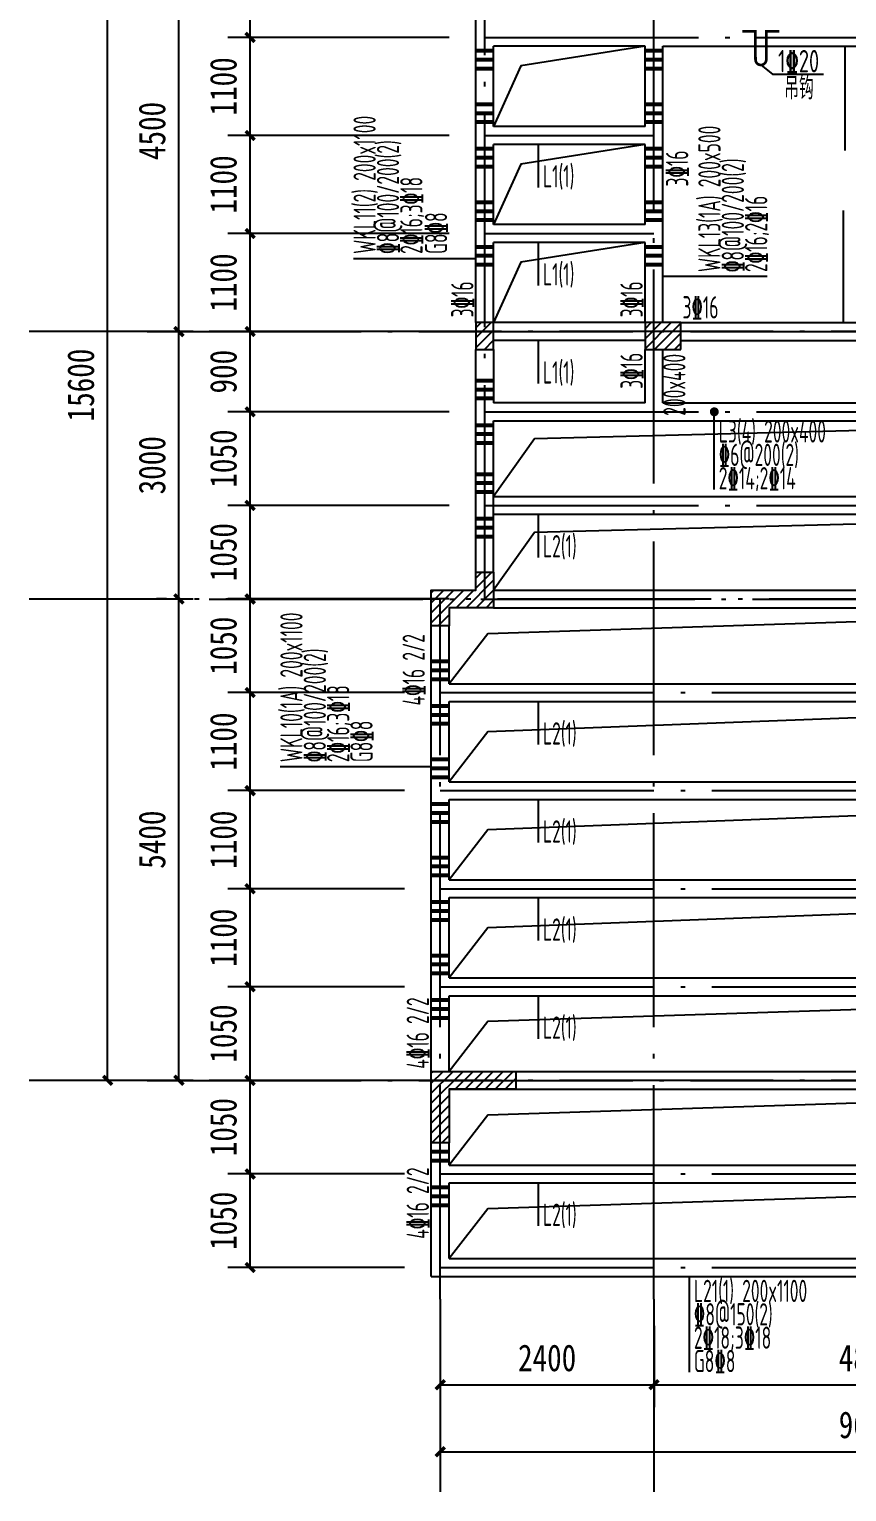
# Model space of a CAD drawing. Extents: x -144902 to 588294, y -160863 to 65494.
# Drawn here: x 136818 to 145996, y -129002 to -112595 of the extents above; entities that cross this region are included whole.
import ezdxf

# ---------------------------------------------------------------- set-up
doc = ezdxf.new("R2010")
doc.units = 0
doc.header["$LTSCALE"] = 100
doc.linetypes.add('ACAD_ISO04W100', pattern=[30.5, 24, -3, 0.5, -3])
doc.layers.get('0').update_dxf_attribs({"linetype": 'CONTINUOUS'})
doc.layers.get('Defpoints').update_dxf_attribs({"linetype": 'CONTINUOUS'})
for name, color, linetype in [('AXIS', 3, 'CONTINUOUS'), ('DOTE', 253, 'ACAD_ISO04W100'), ('HATCH', 254, 'CONTINUOUS'), ('HIDE_BEAMDIMLOCAL', 7, 'CONTINUOUS'), ('HIDE_BEAMDIMMASS', 2, 'CONTINUOUS'), ('S_BEAMDIMLOCAL', 7, 'CONTINUOUS'), ('S_BEAMDIMMASS', 2, 'CONTINUOUS'), ('TEXT', 7, 'CONTINUOUS'), ('梁', 4, 'CONTINUOUS'), ('次梁箍筋', 1, 'CONTINUOUS'), ('砼墙', 3, 'CONTINUOUS'), ('附加箍筋', 1, 'CONTINUOUS'), ('零厚板', 7, 'CONTINUOUS')]:
    doc.layers.add(name, color=color, linetype=linetype)
doc.styles.add('DIM_FONT', font='SIMHEI.TTF', dxfattribs={"width": 0.8})
doc.styles.get("Standard").update_dxf_attribs({"font": 'tssdeng.shx', "width": 0.7, "bigfont": 'tssdchn.shx'})
doc.styles.add('TSSD_Rein', font='Tssdeng.shx', dxfattribs={"width": 0.7, "bigfont": 'tssdchn.shx'})
doc.dimstyles.new('DIMN', dxfattribs={"dimtxt": 300, "dimasz": 100, "dimexe": 250, "dimexo": 300, "dimgap": 150, "dimtad": 1, "dimdec": 0, "dimzin": 0, "dimdsep": 46, "dimtxsty": 'DIM_FONT', "dimblk": 'ARCHTICK', "dimcen": 0.09, "dimclrt": 7, "dimazin": 2, "dimtfac": 1, "dimtdec": 0, "dimtix": 1, "dimtmove": 2, "dimatfit": 3, "dimfxl": 1, "dimtolj": 1, "dimtzin": 0, "dimarcsym": 0})
pattern_1 = [(45, (-165371.26, 95348.545), (-56.1266, 56.1266), [])]

# ---------------------------------------------------------------- blocks, each defined once
blk = doc.blocks.new('_ArchTick')
at = {"color": 0, "linetype": 'ByBlock', "const_width": 0.4}
blk.add_lwpolyline([(-0.5, -0.5), (0.5, 0.5)], dxfattribs=at)
blk = doc.blocks.new('*D1543')
at = {"layer": 'AXIS', "color": 0, "lineweight": -2}
for p, q in [((5414, 2661), (5414, 1750)), ((7814, 2661), (7814, 1750)), ((5414, 2000), (7814, 2000))]:
    blk.add_line(p, q, dxfattribs=at)
at = {"layer": 'Defpoints', "color": 0}
for p in [(5414, 2961), (7814, 2961), (7814, 2000)]:
    blk.add_point(p, dxfattribs=at)
at = {"layer": 'AXIS', "color": 0, "lineweight": -2, "xscale": 100, "yscale": 100, "zscale": 100, "rotation": 180}
blk.add_blockref('_ArchTick', (5414, 2000), dxfattribs=at)
at = {"layer": 'AXIS', "color": 0, "lineweight": -2, "xscale": 100, "yscale": 100, "zscale": 100}
blk.add_blockref('_ArchTick', (7814, 2000), dxfattribs=at)
at = {"layer": 'AXIS', "color": 7, "insert": (6614, 2300), "char_height": 300, "attachment_point": 5, "style": 'DIM_FONT'}
blk.add_mtext('\\A1;2400', dxfattribs=at)
blk = doc.blocks.new('*D1549')
at = {"layer": 'AXIS', "color": 0, "lineweight": -2}
for p, q in [((2342, 21015), (1430, 21015)), ((1680, 5415), (1680, 21015)), ((2342, 5415), (1430, 5415))]:
    blk.add_line(p, q, dxfattribs=at)
at = {"layer": 'Defpoints', "color": 0}
for p in [(1680, 21015), (2642, 21015), (2642, 5415)]:
    blk.add_point(p, dxfattribs=at)
at = {"layer": 'AXIS', "color": 0, "lineweight": -2, "xscale": 100, "yscale": 100, "zscale": 100}
for p, rotation in [((1680, 21015), 90), ((1680, 5415), 270)]:
    blk.add_blockref('_ArchTick', p, dxfattribs=dict(at, rotation=rotation))
at = {"layer": 'AXIS', "color": 7, "insert": (1380, 13215), "char_height": 300, "attachment_point": 5, "rotation": 90, "style": 'DIM_FONT'}
blk.add_mtext('\\A1;15600', dxfattribs=at)
blk = doc.blocks.new('*D1550')
at = {"layer": 'AXIS', "color": 0, "lineweight": -2}
for p, q in [((2342, 13815), (2230, 13815)), ((2480, 10815), (2480, 13815)), ((2342, 10815), (2230, 10815))]:
    blk.add_line(p, q, dxfattribs=at)
at = {"layer": 'Defpoints', "color": 0}
for p in [(2480, 13815), (2642, 13815), (2642, 10815)]:
    blk.add_point(p, dxfattribs=at)
at = {"layer": 'AXIS', "color": 0, "lineweight": -2, "xscale": 100, "yscale": 100, "zscale": 100}
for p, rotation in [((2480, 13815), 90), ((2480, 10815), 270)]:
    blk.add_blockref('_ArchTick', p, dxfattribs=dict(at, rotation=rotation))
at = {"layer": 'AXIS', "color": 7, "insert": (2180, 12315), "char_height": 300, "attachment_point": 5, "rotation": 90, "style": 'DIM_FONT'}
blk.add_mtext('\\A1;3000', dxfattribs=at)
blk = doc.blocks.new('*D1551')
at = {"layer": 'AXIS', "color": 0, "lineweight": -2}
for p, q in [((2342, 10815), (2230, 10815)), ((2480, 5415), (2480, 10815)), ((2342, 5415), (2230, 5415))]:
    blk.add_line(p, q, dxfattribs=at)
at = {"layer": 'Defpoints', "color": 0}
for p in [(2480, 10815), (2642, 10815), (2642, 5415)]:
    blk.add_point(p, dxfattribs=at)
at = {"layer": 'AXIS', "color": 0, "lineweight": -2, "xscale": 100, "yscale": 100, "zscale": 100}
for p, rotation in [((2480, 10815), 90), ((2480, 5415), 270)]:
    blk.add_blockref('_ArchTick', p, dxfattribs=dict(at, rotation=rotation))
at = {"layer": 'AXIS', "color": 7, "insert": (2180, 8115), "char_height": 300, "attachment_point": 5, "rotation": 90, "style": 'DIM_FONT'}
blk.add_mtext('\\A1;5400', dxfattribs=at)
blk = doc.blocks.new('*D1553')
at = {"layer": 'AXIS', "color": 0, "lineweight": -2}
for p, q in [((5414, 2408), (5414, 999)), ((15014, 2408), (15014, 999)), ((5414, 1249), (15014, 1249))]:
    blk.add_line(p, q, dxfattribs=at)
at = {"layer": 'Defpoints', "color": 0}
for p in [(5414, 2708), (15014, 2708), (15014, 1249)]:
    blk.add_point(p, dxfattribs=at)
at = {"layer": 'AXIS', "color": 0, "lineweight": -2, "xscale": 100, "yscale": 100, "zscale": 100, "rotation": 180}
blk.add_blockref('_ArchTick', (5414, 1249), dxfattribs=at)
at = {"layer": 'AXIS', "color": 0, "lineweight": -2, "xscale": 100, "yscale": 100, "zscale": 100}
blk.add_blockref('_ArchTick', (15014, 1249), dxfattribs=at)
at = {"layer": 'AXIS', "color": 7, "insert": (10214, 1549), "char_height": 300, "attachment_point": 5, "style": 'DIM_FONT'}
blk.add_mtext('\\A1;9600', dxfattribs=at)
blk = doc.blocks.new('*D1554')
at = {"layer": 'AXIS', "color": 0, "lineweight": -2}
for p, q in [((2342, 18315), (2230, 18315)), ((2480, 13815), (2480, 18315)), ((2342, 13815), (2230, 13815))]:
    blk.add_line(p, q, dxfattribs=at)
at = {"layer": 'Defpoints', "color": 0}
for p in [(2480, 18315), (2642, 18315), (2642, 13815)]:
    blk.add_point(p, dxfattribs=at)
at = {"layer": 'AXIS', "color": 0, "lineweight": -2, "xscale": 100, "yscale": 100, "zscale": 100}
for p, rotation in [((2480, 18315), 90), ((2480, 13815), 270)]:
    blk.add_blockref('_ArchTick', p, dxfattribs=dict(at, rotation=rotation))
at = {"layer": 'AXIS', "color": 7, "insert": (2180, 16065), "char_height": 300, "attachment_point": 5, "rotation": 90, "style": 'DIM_FONT'}
blk.add_mtext('\\A1;4500', dxfattribs=at)
blk = doc.blocks.new('*D1560')
at = {"layer": 'AXIS', "color": 0, "lineweight": -2}
for p, q in [((7814, 2661), (7814, 1750)), ((12614, 2661), (12614, 1750)), ((7814, 2000), (12614, 2000))]:
    blk.add_line(p, q, dxfattribs=at)
at = {"layer": 'Defpoints', "color": 0}
for p in [(7814, 2961), (12614, 2961), (12614, 2000)]:
    blk.add_point(p, dxfattribs=at)
at = {"layer": 'AXIS', "color": 0, "lineweight": -2, "xscale": 100, "yscale": 100, "zscale": 100, "rotation": 180}
blk.add_blockref('_ArchTick', (7814, 2000), dxfattribs=at)
at = {"layer": 'AXIS', "color": 0, "lineweight": -2, "xscale": 100, "yscale": 100, "zscale": 100}
blk.add_blockref('_ArchTick', (12614, 2000), dxfattribs=at)
at = {"layer": 'AXIS', "color": 7, "insert": (10214, 2300), "char_height": 300, "attachment_point": 5, "style": 'DIM_FONT'}
blk.add_mtext('\\A1;4800', dxfattribs=at)
blk = doc.blocks.new('*D1577')
at = {"layer": 'AXIS', "color": 0, "lineweight": -2}
for p, q in [((5014, 4365), (3030, 4365)), ((3280, 3315), (3280, 4365)), ((5014, 3315), (3030, 3315))]:
    blk.add_line(p, q, dxfattribs=at)
at = {"layer": 'Defpoints', "color": 0}
for p in [(3280, 4365), (5314, 4365), (5314, 3315)]:
    blk.add_point(p, dxfattribs=at)
at = {"layer": 'AXIS', "color": 0, "lineweight": -2, "xscale": 100, "yscale": 100, "zscale": 100}
for p, rotation in [((3280, 4365), 90), ((3280, 3315), 270)]:
    blk.add_blockref('_ArchTick', p, dxfattribs=dict(at, rotation=rotation))
at = {"layer": 'AXIS', "color": 7, "insert": (2980, 3840), "char_height": 300, "attachment_point": 5, "rotation": 90, "style": 'DIM_FONT'}
blk.add_mtext('\\A1;1050', dxfattribs=at)
blk = doc.blocks.new('*D1578')
at = {"layer": 'AXIS', "color": 0, "lineweight": -2}
for p, q in [((5014, 5415), (3030, 5415)), ((3280, 4365), (3280, 5415)), ((5014, 4365), (3030, 4365))]:
    blk.add_line(p, q, dxfattribs=at)
at = {"layer": 'Defpoints', "color": 0}
for p in [(3280, 5415), (5314, 5415), (5314, 4365)]:
    blk.add_point(p, dxfattribs=at)
at = {"layer": 'AXIS', "color": 0, "lineweight": -2, "xscale": 100, "yscale": 100, "zscale": 100}
for p, rotation in [((3280, 5415), 90), ((3280, 4365), 270)]:
    blk.add_blockref('_ArchTick', p, dxfattribs=dict(at, rotation=rotation))
at = {"layer": 'AXIS', "color": 7, "insert": (2980, 4890), "char_height": 300, "attachment_point": 5, "rotation": 90, "style": 'DIM_FONT'}
blk.add_mtext('\\A1;1050', dxfattribs=at)
blk = doc.blocks.new('*D1579')
at = {"layer": 'AXIS', "color": 0, "lineweight": -2}
for p, q in [((5014, 6465), (3030, 6465)), ((3280, 5415), (3280, 6465)), ((5014, 5415), (3030, 5415))]:
    blk.add_line(p, q, dxfattribs=at)
at = {"layer": 'Defpoints', "color": 0}
for p in [(3280, 6465), (5314, 6465), (5314, 5415)]:
    blk.add_point(p, dxfattribs=at)
at = {"layer": 'AXIS', "color": 0, "lineweight": -2, "xscale": 100, "yscale": 100, "zscale": 100}
for p, rotation in [((3280, 6465), 90), ((3280, 5415), 270)]:
    blk.add_blockref('_ArchTick', p, dxfattribs=dict(at, rotation=rotation))
at = {"layer": 'AXIS', "color": 7, "insert": (2980, 5940), "char_height": 300, "attachment_point": 5, "rotation": 90, "style": 'DIM_FONT'}
blk.add_mtext('\\A1;1050', dxfattribs=at)
blk = doc.blocks.new('*D1580')
at = {"layer": 'AXIS', "color": 0, "lineweight": -2}
for p, q in [((5014, 7565), (3030, 7565)), ((3280, 6465), (3280, 7565)), ((5014, 6465), (3030, 6465))]:
    blk.add_line(p, q, dxfattribs=at)
at = {"layer": 'Defpoints', "color": 0}
for p in [(3280, 7565), (5314, 7565), (5314, 6465)]:
    blk.add_point(p, dxfattribs=at)
at = {"layer": 'AXIS', "color": 0, "lineweight": -2, "xscale": 100, "yscale": 100, "zscale": 100}
for p, rotation in [((3280, 7565), 90), ((3280, 6465), 270)]:
    blk.add_blockref('_ArchTick', p, dxfattribs=dict(at, rotation=rotation))
at = {"layer": 'AXIS', "color": 7, "insert": (2980, 7015), "char_height": 300, "attachment_point": 5, "rotation": 90, "style": 'DIM_FONT'}
blk.add_mtext('\\A1;1100', dxfattribs=at)
blk = doc.blocks.new('*D1581')
at = {"layer": 'AXIS', "color": 0, "lineweight": -2}
for p, q in [((5014, 8665), (3030, 8665)), ((3280, 7565), (3280, 8665)), ((5014, 7565), (3030, 7565))]:
    blk.add_line(p, q, dxfattribs=at)
at = {"layer": 'Defpoints', "color": 0}
for p in [(3280, 8665), (5314, 8665), (5314, 7565)]:
    blk.add_point(p, dxfattribs=at)
at = {"layer": 'AXIS', "color": 0, "lineweight": -2, "xscale": 100, "yscale": 100, "zscale": 100}
for p, rotation in [((3280, 8665), 90), ((3280, 7565), 270)]:
    blk.add_blockref('_ArchTick', p, dxfattribs=dict(at, rotation=rotation))
at = {"layer": 'AXIS', "color": 7, "insert": (2980, 8115), "char_height": 300, "attachment_point": 5, "rotation": 90, "style": 'DIM_FONT'}
blk.add_mtext('\\A1;1100', dxfattribs=at)
blk = doc.blocks.new('*D1582')
at = {"layer": 'AXIS', "color": 0, "lineweight": -2}
for p, q in [((5014, 9765), (3030, 9765)), ((3280, 8665), (3280, 9765)), ((5014, 8665), (3030, 8665))]:
    blk.add_line(p, q, dxfattribs=at)
at = {"layer": 'Defpoints', "color": 0}
for p in [(3280, 9765), (5314, 9765), (5314, 8665)]:
    blk.add_point(p, dxfattribs=at)
at = {"layer": 'AXIS', "color": 0, "lineweight": -2, "xscale": 100, "yscale": 100, "zscale": 100}
for p, rotation in [((3280, 9765), 90), ((3280, 8665), 270)]:
    blk.add_blockref('_ArchTick', p, dxfattribs=dict(at, rotation=rotation))
at = {"layer": 'AXIS', "color": 7, "insert": (2980, 9215), "char_height": 300, "attachment_point": 5, "rotation": 90, "style": 'DIM_FONT'}
blk.add_mtext('\\A1;1100', dxfattribs=at)
blk = doc.blocks.new('*D1583')
at = {"layer": 'AXIS', "color": 0, "lineweight": -2}
for p, q in [((5014, 10815), (3030, 10815)), ((3280, 9765), (3280, 10815)), ((5014, 9765), (3030, 9765))]:
    blk.add_line(p, q, dxfattribs=at)
at = {"layer": 'Defpoints', "color": 0}
for p in [(3280, 10815), (5314, 10815), (5314, 9765)]:
    blk.add_point(p, dxfattribs=at)
at = {"layer": 'AXIS', "color": 0, "lineweight": -2, "xscale": 100, "yscale": 100, "zscale": 100}
for p, rotation in [((3280, 10815), 90), ((3280, 9765), 270)]:
    blk.add_blockref('_ArchTick', p, dxfattribs=dict(at, rotation=rotation))
at = {"layer": 'AXIS', "color": 7, "insert": (2980, 10290), "char_height": 300, "attachment_point": 5, "rotation": 90, "style": 'DIM_FONT'}
blk.add_mtext('\\A1;1050', dxfattribs=at)
blk = doc.blocks.new('*D1584')
at = {"layer": 'AXIS', "color": 0, "lineweight": -2}
for p, q in [((5514, 11865), (3030, 11865)), ((3280, 10815), (3280, 11865)), ((5514, 10815), (3030, 10815))]:
    blk.add_line(p, q, dxfattribs=at)
at = {"layer": 'Defpoints', "color": 0}
for p in [(3280, 11865), (5814, 11865), (5814, 10815)]:
    blk.add_point(p, dxfattribs=at)
at = {"layer": 'AXIS', "color": 0, "lineweight": -2, "xscale": 100, "yscale": 100, "zscale": 100}
for p, rotation in [((3280, 11865), 90), ((3280, 10815), 270)]:
    blk.add_blockref('_ArchTick', p, dxfattribs=dict(at, rotation=rotation))
at = {"layer": 'AXIS', "color": 7, "insert": (2980, 11340), "char_height": 300, "attachment_point": 5, "rotation": 90, "style": 'DIM_FONT'}
blk.add_mtext('\\A1;1050', dxfattribs=at)
blk = doc.blocks.new('*D1585')
at = {"layer": 'AXIS', "color": 0, "lineweight": -2}
for p, q in [((5514, 12915), (3030, 12915)), ((3280, 11865), (3280, 12915)), ((5514, 11865), (3030, 11865))]:
    blk.add_line(p, q, dxfattribs=at)
at = {"layer": 'Defpoints', "color": 0}
for p in [(3280, 12915), (5814, 12915), (5814, 11865)]:
    blk.add_point(p, dxfattribs=at)
at = {"layer": 'AXIS', "color": 0, "lineweight": -2, "xscale": 100, "yscale": 100, "zscale": 100}
for p, rotation in [((3280, 12915), 90), ((3280, 11865), 270)]:
    blk.add_blockref('_ArchTick', p, dxfattribs=dict(at, rotation=rotation))
at = {"layer": 'AXIS', "color": 7, "insert": (2980, 12390), "char_height": 300, "attachment_point": 5, "rotation": 90, "style": 'DIM_FONT'}
blk.add_mtext('\\A1;1050', dxfattribs=at)
blk = doc.blocks.new('*D1586')
at = {"layer": 'AXIS', "color": 0, "lineweight": -2}
for p, q in [((5514, 13815), (3030, 13815)), ((3280, 12915), (3280, 13815)), ((5514, 12915), (3030, 12915))]:
    blk.add_line(p, q, dxfattribs=at)
at = {"layer": 'Defpoints', "color": 0}
for p in [(3280, 13815), (5814, 13815), (5814, 12915)]:
    blk.add_point(p, dxfattribs=at)
at = {"layer": 'AXIS', "color": 0, "lineweight": -2, "xscale": 100, "yscale": 100, "zscale": 100}
for p, rotation in [((3280, 13815), 90), ((3280, 12915), 270)]:
    blk.add_blockref('_ArchTick', p, dxfattribs=dict(at, rotation=rotation))
at = {"layer": 'AXIS', "color": 7, "insert": (2980, 13365), "char_height": 300, "attachment_point": 5, "rotation": 90, "style": 'DIM_FONT'}
blk.add_mtext('\\A1;900', dxfattribs=at)
blk = doc.blocks.new('*D1587')
at = {"layer": 'AXIS', "color": 0, "lineweight": -2}
for p, q in [((5514, 14915), (3030, 14915)), ((3280, 13815), (3280, 14915)), ((5514, 13815), (3030, 13815))]:
    blk.add_line(p, q, dxfattribs=at)
at = {"layer": 'Defpoints', "color": 0}
for p in [(3280, 14915), (5814, 14915), (5814, 13815)]:
    blk.add_point(p, dxfattribs=at)
at = {"layer": 'AXIS', "color": 0, "lineweight": -2, "xscale": 100, "yscale": 100, "zscale": 100}
for p, rotation in [((3280, 14915), 90), ((3280, 13815), 270)]:
    blk.add_blockref('_ArchTick', p, dxfattribs=dict(at, rotation=rotation))
at = {"layer": 'AXIS', "color": 7, "insert": (2980, 14365), "char_height": 300, "attachment_point": 5, "rotation": 90, "style": 'DIM_FONT'}
blk.add_mtext('\\A1;1100', dxfattribs=at)
blk = doc.blocks.new('*D1588')
at = {"layer": 'AXIS', "color": 0, "lineweight": -2}
for p, q in [((5514, 16015), (3030, 16015)), ((3280, 14915), (3280, 16015)), ((5514, 14915), (3030, 14915))]:
    blk.add_line(p, q, dxfattribs=at)
at = {"layer": 'Defpoints', "color": 0}
for p in [(3280, 16015), (5814, 16015), (5814, 14915)]:
    blk.add_point(p, dxfattribs=at)
at = {"layer": 'AXIS', "color": 0, "lineweight": -2, "xscale": 100, "yscale": 100, "zscale": 100}
for p, rotation in [((3280, 16015), 90), ((3280, 14915), 270)]:
    blk.add_blockref('_ArchTick', p, dxfattribs=dict(at, rotation=rotation))
at = {"layer": 'AXIS', "color": 7, "insert": (2980, 15465), "char_height": 300, "attachment_point": 5, "rotation": 90, "style": 'DIM_FONT'}
blk.add_mtext('\\A1;1100', dxfattribs=at)
blk = doc.blocks.new('*D1589')
at = {"layer": 'AXIS', "color": 0, "lineweight": -2}
for p, q in [((5514, 17115), (3030, 17115)), ((3280, 16015), (3280, 17115)), ((5514, 16015), (3030, 16015))]:
    blk.add_line(p, q, dxfattribs=at)
at = {"layer": 'Defpoints', "color": 0}
for p in [(3280, 17115), (5814, 17115), (5814, 16015)]:
    blk.add_point(p, dxfattribs=at)
at = {"layer": 'AXIS', "color": 0, "lineweight": -2, "xscale": 100, "yscale": 100, "zscale": 100}
for p, rotation in [((3280, 17115), 90), ((3280, 16015), 270)]:
    blk.add_blockref('_ArchTick', p, dxfattribs=dict(at, rotation=rotation))
at = {"layer": 'AXIS', "color": 7, "insert": (2980, 16565), "char_height": 300, "attachment_point": 5, "rotation": 90, "style": 'DIM_FONT'}
blk.add_mtext('\\A1;1100', dxfattribs=at)
blk = doc.blocks.new('*D1590')
at = {"layer": 'AXIS', "color": 0, "lineweight": -2}
for p, q in [((5514, 18315), (3030, 18315)), ((3280, 17115), (3280, 18315)), ((5514, 17115), (3030, 17115))]:
    blk.add_line(p, q, dxfattribs=at)
at = {"layer": 'Defpoints', "color": 0}
for p in [(3280, 18315), (5814, 18315), (5814, 17115)]:
    blk.add_point(p, dxfattribs=at)
at = {"layer": 'AXIS', "color": 0, "lineweight": -2, "xscale": 100, "yscale": 100, "zscale": 100}
for p, rotation in [((3280, 18315), 90), ((3280, 17115), 270)]:
    blk.add_blockref('_ArchTick', p, dxfattribs=dict(at, rotation=rotation))
at = {"layer": 'AXIS', "color": 7, "insert": (2980, 17715), "char_height": 300, "attachment_point": 5, "rotation": 90, "style": 'DIM_FONT'}
blk.add_mtext('\\A1;1200', dxfattribs=at)
blk = doc.blocks.new('2012120611112042')
at = {"layer": 'HATCH'}
h = blk.add_hatch(dxfattribs=at)
h.set_pattern_fill('ANSI31', color=256, scale=25, style=0)
h.set_pattern_definition(pattern_1)
h.paths.add_polyline_path([(6013.6, 13614.8), (6013.6, 13914.8), (5813.6, 13914.8), (5813.6, 13614.8)])
h = blk.add_hatch(dxfattribs=at)
h.set_pattern_fill('ANSI31', color=256, scale=25, style=0)
h.set_pattern_definition(pattern_1)
h.paths.add_polyline_path([(8113.6, 13614.8), (8113.6, 13914.8), (7713.6, 13914.8), (7713.6, 13614.8)])
h = blk.add_hatch(dxfattribs=at)
h.set_pattern_fill('ANSI31', color=256, scale=25, style=0)
h.set_pattern_definition(pattern_1)
h.paths.add_polyline_path([(6013.6, 11114.8), (6013.6, 10714.8), (5513.6, 10714.8), (5513.6, 10514.8), (5313.6, 10514.8), (5313.6, 10914.8), (5813.6, 10914.8), (5813.6, 11114.8)])
h = blk.add_hatch(dxfattribs=at)
h.set_pattern_fill('ANSI31', color=256, scale=25, style=0)
h.set_pattern_definition([(45, (-165371.26, 161687.21), (-56.1266, 56.1266), [])])
h.paths.add_polyline_path([(5313.6, 4715.3), (5313.6, 5514.8), (6263.6, 5514.8), (6263.6, 5314.8), (5513.6, 5314.8), (5513.6, 4715.3)])
at = {"layer": 'AXIS'}
for p, q in [((2641.9, 13814.8), (800, 13814.8)), ((2641.9, 10814.8), (800, 10814.8)), ((2641.9, 5414.8), (800, 5414.8)), ((5413.6, 2961.1), (5413.6, 800)), ((7813.6, 2961.1), (7813.6, 800))]:
    blk.add_line(p, q, dxfattribs=at)
at = {"layer": 'DOTE'}
for p, q in [((5913.6, 10814.8), (5913.6, 21323.4)), ((7813.6, 2961.1), (7813.6, 21323.4)), ((5913.6, 17114.8, 0), (14513.6, 17114.8, 0)), ((5913.6, 16014.8, 0), (7813.6, 16014.8, 0)), ((5913.6, 14914.8, 0), (7813.6, 14914.8, 0)), ((2125, 13814.8), (17606.8, 13814.8)), ((18302.3, 13814.8), (2820.4, 13814.8)), ((5913.6, 12914.8, 0), (14513.6, 12914.8, 0)), ((5913.6, 11864.8, 0), (14513.6, 11864.8, 0)), ((17606.8, 10814.8), (2125, 10814.8)), ((2820.4, 10814.8), (18302.3, 10814.8)), ((5413.6, 2961.1), (5413.6, 10814.8)), ((5413.6, 9764.8, 0), (15013.6, 9764.8, 0)), ((5413.6, 8664.8, 0), (15013.6, 8664.8, 0)), ((5413.6, 7564.8, 0), (15013.6, 7564.8, 0)), ((5413.6, 6464.8, 0), (15013.6, 6464.8, 0)), ((2125, 5414.8), (17606.8, 5414.8)), ((18302.3, 5414.8), (2820.4, 5414.8)), ((5413.6, 4364.8, 0), (15013.6, 4364.8, 0)), ((5413.6, 3314.8, 0), (15013.6, 3314.8, 0))]:
    blk.add_line(p, q, dxfattribs=at)
at = {"layer": '梁'}
for p, q in [((5813.6, 13914.8, 0), (5813.6, 18014.8, 0)), ((7713.6, 17014.8, 0), (6013.6, 17014.8, 0)), ((6013.6, 16114.8, 0), (6013.6, 17014.8, 0)), ((7713.6, 16114.8, 0), (7713.6, 17014.8, 0)), ((7913.6, 13914.8, 0), (7913.6, 17014.8, 0)), ((7913.6, 17014.8, 0), (10213.6, 17014.8, 0)), ((7713.6, 16114.8, 0), (6013.6, 16114.8, 0)), ((7713.6, 15914.8, 0), (6013.6, 15914.8, 0)), ((6013.6, 15014.8, 0), (6013.6, 15914.8, 0)), ((7713.6, 15014.8, 0), (7713.6, 15914.8, 0)), ((7713.6, 15014.8, 0), (6013.6, 15014.8, 0)), ((7713.6, 14814.8, 0), (6013.6, 14814.8, 0)), ((6013.6, 13914.8, 0), (6013.6, 14814.8, 0)), ((7713.6, 13914.8, 0), (7713.6, 14814.8, 0)), ((7713.6, 13914.8, 0), (6013.6, 13914.8, 0)), ((8113.6, 13914.8, 0), (12513.6, 13914.8, 0)), ((7713.6, 13714.8, 0), (6013.6, 13714.8, 0)), ((8113.6, 13714.8, 0), (12513.6, 13714.8, 0)), ((5813.6, 11114.8, 0), (5813.6, 13614.8, 0)), ((6013.6, 13614.8, 0), (6013.6, 13014.8, 0)), ((7713.6, 13014.8, 0), (7713.6, 13614.8, 0)), ((7913.6, 13014.8, 0), (7913.6, 13614.8, 0)), ((7713.6, 13014.8, 0), (6013.6, 13014.8, 0)), ((7913.6, 13014.8, 0), (12513.6, 13014.8, 0)), ((6013.6, 11114.8, 0), (6013.6, 12814.8, 0)), ((6013.6, 12814.8, 0), (14413.6, 12814.8, 0)), ((6013.6, 11964.8, 0), (14413.6, 11964.8, 0)), ((6013.6, 11764.8, 0), (14413.6, 11764.8, 0)), ((6013.6, 10914.8, 0), (14413.6, 10914.8, 0)), ((6013.6, 10714.8, 0), (14413.6, 10714.8, 0)), ((5313.6, 5514.8, 0), (5313.6, 10514.8, 0)), ((5513.6, 9864.8, 0), (5513.6, 10514.8, 0)), ((5513.6, 9864.8, 0), (14913.6, 9864.8, 0)), ((5513.6, 9664.8, 0), (14913.6, 9664.8, 0)), ((5513.6, 8764.8, 0), (5513.6, 9664.8, 0)), ((5513.6, 8764.8, 0), (14913.6, 8764.8, 0)), ((5513.6, 8564.8, 0), (14913.6, 8564.8, 0)), ((5513.6, 7664.8, 0), (5513.6, 8564.8, 0)), ((5513.6, 7664.8, 0), (14913.6, 7664.8, 0)), ((5513.6, 7464.8, 0), (14913.6, 7464.8, 0)), ((5513.6, 6564.8, 0), (5513.6, 7464.8, 0)), ((5513.6, 6564.8, 0), (14913.6, 6564.8, 0)), ((5513.6, 6364.8, 0), (14913.6, 6364.8, 0)), ((5513.6, 5514.8, 0), (5513.6, 6364.8, 0)), ((5513.6, 5514.8, 0), (14913.6, 5514.8, 0)), ((5513.6, 5314.8, 0), (14913.6, 5314.8, 0)), ((5313.6, 3214.8, 0), (5313.6, 4715.3, 0)), ((5513.6, 4464.8, 0), (5513.6, 4715.3, 0)), ((5513.6, 4464.8, 0), (14913.6, 4464.8, 0)), ((5513.6, 4264.8, 0), (14913.6, 4264.8, 0)), ((5513.6, 3414.8, 0), (5513.6, 4264.8, 0)), ((5513.6, 3414.8, 0), (14913.6, 3414.8, 0)), ((5313.6, 3214.8, 0), (15113.6, 3214.8, 0))]:
    blk.add_line(p, q, dxfattribs=at)
at = {"layer": '砼墙', "elevation": 0}
for points in [[(6013.6, 13614.8), (6013.6, 13914.8), (5813.6, 13914.8), (5813.6, 13614.8)], [(8113.6, 13614.8), (8113.6, 13914.8), (7713.6, 13914.8), (7713.6, 13614.8)], [(6013.6, 11114.8), (6013.6, 10714.8), (5513.6, 10714.8), (5513.6, 10514.8), (5313.6, 10514.8), (5313.6, 10914.8), (5813.6, 10914.8), (5813.6, 11114.8)], [(5313.6, 4715.3), (5313.6, 5514.8), (6263.6, 5514.8), (6263.6, 5314.8), (5513.6, 5314.8), (5513.6, 4715.3)]]:
    blk.add_lwpolyline(points, close=True, dxfattribs=at)
at = {"layer": '零厚板', "elevation": 0}
for points in [[(7713.6, 17014.8), (6319.1, 16794.4), (6013.6, 16114.8)], [(7713.6, 15914.8), (6319.1, 15694.4), (6013.6, 15014.8)], [(7713.6, 14814.8), (6319.1, 14594.4), (6013.6, 13914.8)], [(14413.6, 12814.8), (6470.4, 12610.8), (6013.6, 11964.8)], [(14413.6, 11764.8), (6470.4, 11560.8), (6013.6, 10914.8)], [(14913.6, 10714.8), (5949.6, 10425.1), (5513.6, 9864.8)], [(14913.6, 9664.8), (5949.6, 9325.1), (5513.6, 8764.8)], [(14913.6, 8564.8), (5949.6, 8225.1), (5513.6, 7664.8)], [(14913.6, 7464.8), (5949.6, 7125.1), (5513.6, 6564.8)], [(14913.6, 6364.8), (5949.6, 6075.1), (5513.6, 5514.8)], [(14913.6, 5314.8), (5949.6, 5025.1), (5513.6, 4464.8)], [(14913.6, 4264.8), (5949.6, 3975.1), (5513.6, 3414.8)]]:
    blk.add_lwpolyline(points, dxfattribs=at)
at = {"layer": 'AXIS'}
for p1, p2, distance, picture, middle in [((2641.9, 5414.8), (2641.9, 21014.8), 962.1, '*D1549', (1379.8, 13214.8)), ((2641.9, 13814.8), (2641.9, 18314.8), 162.1, '*D1554', (2179.8, 16064.8)), ((2641.9, 10814.8), (2641.9, 13814.8), 162.1, '*D1550', (2179.8, 12314.8)), ((2641.9, 5414.8), (2641.9, 10814.8), 162.1, '*D1551', (2179.8, 8114.8)), ((5413.6, 2961.1), (7813.6, 2961.1), -961.1, '*D1543', (6613.6, 2300)), ((7813.6, 2961.1), (12613.6, 2961.1), -961.1, '*D1560', (10213.6, 2300))]:
    dim = blk.add_aligned_dim(p1=p1, p2=p2, distance=distance, dimstyle='DIMN', dxfattribs=at)
    dim.commit()
    dim.dimension.update_dxf_attribs({"geometry": picture, "text_midpoint": middle})
for base, p1, p2, picture, middle in [((3279.8, 18314.8), (5813.6, 17114.8), (5813.6, 18314.8), '*D1590', (2979.8, 17714.8)), ((3279.8, 17114.8), (5813.6, 16014.8), (5813.6, 17114.8), '*D1589', (2979.8, 16564.8)), ((3279.8, 16014.8), (5813.6, 14914.8), (5813.6, 16014.8), '*D1588', (2979.8, 15464.8)), ((3279.8, 14914.8), (5813.6, 13814.8), (5813.6, 14914.8), '*D1587', (2979.8, 14364.8)), ((3279.8, 13814.8), (5813.6, 12914.8), (5813.6, 13814.8), '*D1586', (2979.8, 13364.8)), ((3279.8, 12914.8), (5813.6, 11864.8), (5813.6, 12914.8), '*D1585', (2979.8, 12389.8)), ((3279.8, 11864.8), (5813.6, 10814.8), (5813.6, 11864.8), '*D1584', (2979.8, 11339.8)), ((3279.8, 10814.8), (5313.6, 9764.8), (5313.6, 10814.8), '*D1583', (2979.8, 10289.8)), ((3279.8, 9764.8), (5313.6, 8664.8), (5313.6, 9764.8), '*D1582', (2979.8, 9214.8)), ((3279.8, 8664.8), (5313.6, 7564.8), (5313.6, 8664.8), '*D1581', (2979.8, 8114.8)), ((3279.8, 7564.8), (5313.6, 6464.8), (5313.6, 7564.8), '*D1580', (2979.8, 7014.8)), ((3279.8, 6464.8), (5313.6, 5414.8), (5313.6, 6464.8), '*D1579', (2979.8, 5939.8)), ((3279.8, 5414.8), (5313.6, 4364.8), (5313.6, 5414.8), '*D1578', (2979.8, 4889.8)), ((3279.8, 4364.8), (5313.6, 3314.8), (5313.6, 4364.8), '*D1577', (2979.8, 3839.8))]:
    dim = blk.add_linear_dim(base=base, p1=p1, p2=p2, angle=90, dimstyle='DIMN', dxfattribs=at)
    dim.commit()
    dim.dimension.update_dxf_attribs({"geometry": picture, "text_midpoint": middle})
dim = blk.add_linear_dim(base=(15013.6, 1249), p1=(5413.6, 2708), p2=(15013.6, 2708), dimstyle='DIMN', dxfattribs=at)
dim.commit()
dim.dimension.update_dxf_attribs({"geometry": '*D1553', "text_midpoint": (10213.6, 1549)})

msp = doc.modelspace()

# ---------------------------------------------------------------- linework, layer by layer
at = {"layer": 'HIDE_BEAMDIMMASS'}
for p, q in [((140457.886, -115165.629), (141831.465, -115165.629)), ((145103.696, -115369.507), (143931.465, -115369.507)), ((139636.197, -120867.408), (141331.465, -120867.408))]:
    msp.add_line(p, q, dxfattribs=at)
at = {"layer": 'S_BEAMDIMMASS'}
for p, q in [((145977.642, -113954.209), (145977.642, -112786.841)), ((142534.854, -114369.56), (142534.854, -113886.841)), ((145953.355, -114629.624), (145953.355, -115886.826)), ((142534.854, -115469.56), (142534.854, -114986.841)), ((142534.854, -116569.555, 0), (142534.854, -116086.836, 0)), ((144508.417, -117756.88), (144508.417, -116886.841)), ((142534.854, -118519.56, 0), (142534.854, -118036.841, 0)), ((142534.854, -120619.56, 0), (142534.854, -120136.841, 0)), ((142534.854, -121719.56, 0), (142534.854, -121236.841, 0)), ((142534.854, -122819.56, 0), (142534.854, -122336.841, 0)), ((142534.854, -123919.56, 0), (142534.854, -123436.841, 0)), ((142534.854, -126019.554, 0), (142534.854, -125536.835, 0)), ((144229.465, -127660.986), (144229.465, -126586.825))]:
    msp.add_line(p, q, dxfattribs=at)
at = {"layer": 'S_BEAMDIMMASS', "const_width": 50}
msp.add_lwpolyline([(144483.417, -116886.841, 1), (144533.417, -116886.841, 1)], format="xyb", close=True, dxfattribs=at)
at = {"layer": 'TEXT'}
for p in [(145031.081, -112996.168, 0), (145732.623, -113101.402, 0)]:
    msp.add_line(p, (145166.529, -113101.402, 0), dxfattribs=at)
at = {"layer": '次梁箍筋', "const_width": 44.9, "elevation": 0}
for points in [[(141831.465, -112836.841), (142031.465, -112836.841)], [(143731.465, -112836.841), (143931.465, -112836.841)], [(141831.465, -112936.841), (142031.465, -112936.841)], [(141831.465, -113036.841), (142031.465, -113036.841)], [(143731.465, -112936.841), (143931.465, -112936.841)], [(143731.465, -113036.841), (143931.465, -113036.841)], [(141831.465, -113436.841), (142031.465, -113436.841)], [(141831.465, -113536.841), (142031.465, -113536.841)], [(143731.465, -113436.841), (143931.465, -113436.841)], [(143731.465, -113536.841), (143931.465, -113536.841)], [(141831.465, -113636.841), (142031.465, -113636.841)], [(143731.465, -113636.841), (143931.465, -113636.841)], [(141831.465, -113936.841), (142031.465, -113936.841)], [(141831.465, -114036.841), (142031.465, -114036.841)], [(143731.465, -113936.841), (143931.465, -113936.841)], [(143731.465, -114036.841), (143931.465, -114036.841)], [(141831.465, -114136.841), (142031.465, -114136.841)], [(143731.465, -114136.841), (143931.465, -114136.841)], [(141831.465, -114536.841), (142031.465, -114536.841)], [(143731.465, -114536.841), (143931.465, -114536.841)], [(141831.465, -114636.841), (142031.465, -114636.841)], [(143731.465, -114636.841), (143931.465, -114636.841)], [(141831.465, -114736.841), (142031.465, -114736.841)], [(143731.465, -114736.841), (143931.465, -114736.841)], [(141831.465, -115036.841), (142031.465, -115036.841)], [(141831.465, -115136.841), (142031.465, -115136.841)], [(143731.465, -115036.841), (143931.465, -115036.841)], [(143731.465, -115136.841), (143931.465, -115136.841)], [(141831.465, -115236.841), (142031.465, -115236.841)], [(143731.465, -115236.841), (143931.465, -115236.841)], [(141831.465, -116536.841), (142031.465, -116536.841)], [(141831.465, -116636.841), (142031.465, -116636.841)], [(141831.465, -116736.841), (142031.465, -116736.841)], [(141831.465, -117036.841), (142031.465, -117036.841)], [(141831.465, -117136.841), (142031.465, -117136.841)], [(141831.465, -117236.841), (142031.465, -117236.841)], [(141831.469, -117586.841), (142031.469, -117586.841)], [(141831.469, -117686.841), (142031.469, -117686.841)], [(141831.469, -117786.841), (142031.469, -117786.841)], [(141831.469, -118086.841), (142031.469, -118086.841)], [(141831.469, -118186.841), (142031.469, -118186.841)], [(141831.469, -118286.841), (142031.469, -118286.841)], [(141331.465, -119686.841), (141531.465, -119686.841)], [(141331.465, -119786.841), (141531.465, -119786.841)], [(141331.465, -119886.841), (141531.465, -119886.841)], [(141331.465, -120186.841), (141531.465, -120186.841)], [(141331.465, -120286.841), (141531.465, -120286.841)], [(141331.465, -120386.841), (141531.465, -120386.841)], [(141331.465, -120786.841), (141531.465, -120786.841)], [(141331.465, -120886.841), (141531.465, -120886.841)], [(141331.465, -120986.841), (141531.465, -120986.841)], [(141331.465, -121286.841), (141531.465, -121286.841)], [(141331.465, -121386.841), (141531.465, -121386.841)], [(141331.465, -121486.841), (141531.465, -121486.841)], [(141331.465, -121886.841), (141531.465, -121886.841)], [(141331.465, -121986.841), (141531.465, -121986.841)], [(141331.465, -122086.841), (141531.465, -122086.841)], [(141331.465, -122386.841), (141531.465, -122386.841)], [(141331.465, -122486.841), (141531.465, -122486.841)], [(141331.465, -122586.841), (141531.465, -122586.841)], [(141331.465, -122986.841), (141531.465, -122986.841)], [(141331.465, -123086.841), (141531.465, -123086.841)], [(141331.465, -123186.841), (141531.465, -123186.841)], [(141331.465, -123486.841), (141531.465, -123486.841)], [(141331.465, -123586.841), (141531.465, -123586.841)], [(141331.465, -123686.841), (141531.465, -123686.841)], [(141331.465, -125186.835), (141531.465, -125186.835)], [(141331.465, -125286.835), (141531.465, -125286.835)], [(141331.465, -125586.835), (141531.465, -125586.835)], [(141331.465, -125686.835), (141531.465, -125686.835)], [(141331.465, -125786.835), (141531.465, -125786.835)]]:
    msp.add_lwpolyline(points, dxfattribs=at)
at = {"layer": '附加箍筋', "ltscale": 0.1, "const_width": 30, "elevation": 0}
msp.add_lwpolyline([(145238.935, -112619.704), (145091.692, -112619.769), (145091.939, -112936.077, -1), (144970.99, -112935.309), (144970.742, -112619.001), (144823.499, -112619.067)], format="xyb", dxfattribs=at)

# ---------------------------------------------------------------- block references
msp.add_blockref('2012120611112042', (136017.829, -129801.651))

# ---------------------------------------------------------------- texts
at = {"layer": 'HIDE_BEAMDIMLOCAL', "width": 0.6}
for s, p in [('3%%13216', (144216.224, -114359.666)), ('3%%13216', (141804.86, -115827.785)), ('3%%13216', (143704.86, -115827.785)), ('3%%13216', (143704.86, -116629.216)), ('200x400', (144185.264, -116931.635)), ('4%%13216 2/2', (141258.742, -120181.452)), ('4%%13216 2/2', (141304.86, -124257.004)), ('4%%13216 2/2', (141304.86, -126164.188))]:
    msp.add_text(s, height=250, rotation=90, dxfattribs=at).set_placement(p)
at = {"layer": 'HIDE_BEAMDIMMASS', "width": 0.6}
for s, p in [('WKL11(2) 200x1100', (140707.886, -115115.629)), ('WKL13(1A) 200x500', (144578.696, -115319.507)), ('%%1328@100/200(2)', (140970.386, -115115.629)), ('%%1328@100/200(2)', (144841.196, -115319.507)), ('2%%13216;3%%13218', (141232.886, -115115.629)), ('2%%13216;2%%13216', (145103.696, -115319.507)), ('G8%%1328', (141510.38, -115115.629)), ('WKL10(1A) 200x1100', (139886.197, -120817.407)), ('%%1328@100/200(2)', (140148.697, -120817.407)), ('2%%13216;3%%13218', (140411.197, -120817.407)), ('G8%%1328', (140673.697, -120817.407))]:
    msp.add_text(s, height=250, rotation=90, dxfattribs=at).set_placement(p)
at = {"layer": 'S_BEAMDIMLOCAL', "width": 0.6}
msp.add_text('3%%13216', height=250, dxfattribs=at).set_placement((144151.489, -115839.784))
at = {"layer": 'S_BEAMDIMMASS', "width": 0.6}
for s, p in [('L1(1)', (142584.854, -114369.56)), ('L1(1)', (142584.854, -115469.56)), ('L1(1)', (142584.854, -116569.555, 0)), ('L3(4) 200x400', (144558.417, -117231.88)), ('%%1326@200(2)', (144558.417, -117494.38)), ('2%%13214;2%%13214', (144558.417, -117756.88)), ('L2(1)', (142584.854, -118519.56, 0)), ('L2(1)', (142584.854, -120619.56, 0)), ('L2(1)', (142584.854, -121719.56, 0)), ('L2(1)', (142584.854, -122819.56, 0)), ('L2(1)', (142584.854, -123919.56, 0)), ('L2(1)', (142584.854, -126019.554, 0)), ('L21(1) 200x1100', (144279.465, -126873.486)), ('%%1328@150(2)', (144279.465, -127135.986)), ('2%%13218;3%%13218', (144279.465, -127398.486)), ('G8%%1328', (144279.465, -127660.986))]:
    msp.add_text(s, height=250, dxfattribs=at).set_placement(p)
at = {"layer": 'TEXT', "style": 'TSSD_Rein', "width": 0.7}
for s, p in [('1%%13220', (145223.847, -113078.254, 0)), ('吊钩', (145292.866, -113382.465, 0))]:
    msp.add_text(s, height=250, dxfattribs=at).set_placement(p)

doc.saveas('drawing.dxf')
